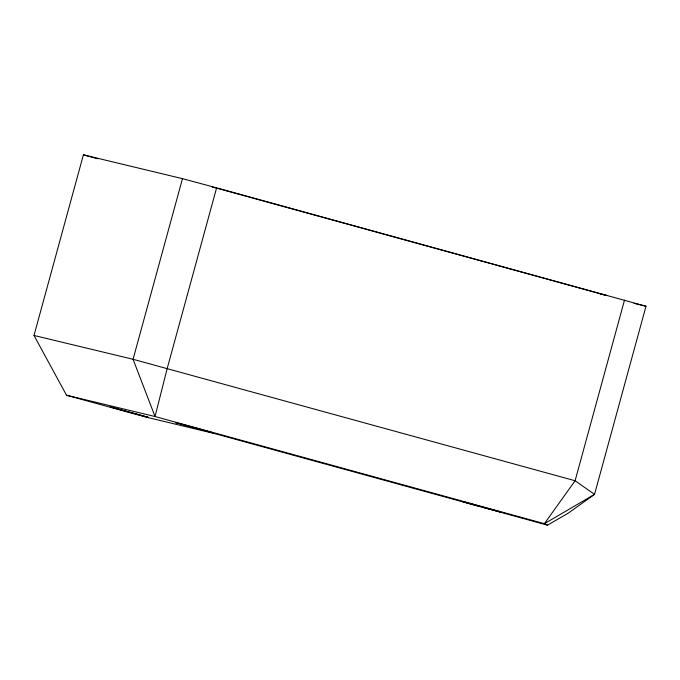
<?xml version="1.0" encoding="UTF-8"?>
<svg xmlns="http://www.w3.org/2000/svg" width="680" height="680" viewBox="0 0 680 680"><rect width="100%" height="100%" fill="white"/><g stroke="black" fill="none" stroke-linecap="round" stroke-linejoin="round"><path stroke-width="1.02" d="M34 335.461L83.41 154.836L182.478 178.661L216.614 187.841L646 306.255L594.533 494.377L568.012 513.315L547.468 525.164L215.917 433.908L145.307 416.916L66.513 395.233L34 335.461L133.067 359.286L575.101 480.743L594.533 494.377L544.391 523.702L155.04 416.525L66.513 395.233M182.478 178.661L133.067 359.286L155.04 416.525L167.203 368.466L216.614 187.841M624.512 300.118L575.101 480.743L544.391 523.702L547.468 525.164M212.304 187.127L216.427 188.113M599.845 293.862L606.807 295.536L217.456 188.36M633.99 303.365L646 306.255M482.537 507.221L500.812 512.065L462.817 501.687L477.598 505.861M83.41 154.836L97.648 158.746M110.551 406.946L110.092 406.861L148.087 417.248L110.551 406.946M175.891 422.671L175.431 422.577L213.427 432.964L175.891 422.671"/></g></svg>
